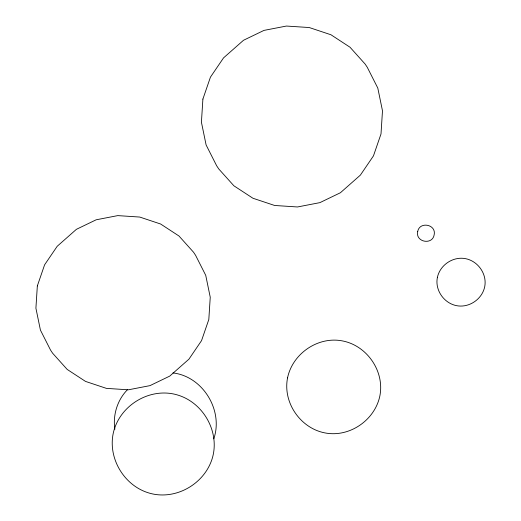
<?xml version="1.0" encoding="UTF-8"?>
<svg xmlns="http://www.w3.org/2000/svg" width="521" height="521" viewBox="0 0 521 521"><rect width="100%" height="100%" fill="white"/><g stroke="black" fill="none" stroke-linecap="round" stroke-linejoin="round"><path stroke-width="0.78" d="M213.799 438.793C223.594 410.437 202.864 376.396 172.946 372.925M127.521 389.643C117.401 399.835 112.686 415.061 114.867 429.226M417.686 231.65C415.328 242.167 432.45 245.384 434.156 234.821C436.513 224.297 419.398 221.086 417.686 231.65M37.336 285.931L35.91 308.198L40.423 330.093L50.57 350.125L52.601 353.192L67.176 369.415L85.529 381.418L106.408 388.373L128.4 389.806L149.996 385.625L169.722 376.116L188.934 359.164L201.549 340.617L208.817 319.497L210.243 297.224L205.73 275.329L195.583 255.303L193.552 252.236L178.977 236.006L160.624 224.01L139.739 217.055L117.753 215.616L96.157 219.797L76.424 229.312L57.219 246.264L44.604 264.805L37.336 285.931M202.897 99.081L201.419 122.207L206.108 144.949L216.645 165.756L218.748 168.941L233.89 185.789L252.952 198.254L274.645 205.476L297.478 206.967L319.907 202.63L340.402 192.75L360.356 175.141L373.459 155.883L381.007 133.943L382.486 110.81L377.797 88.069L367.259 67.268L365.149 64.083L350.014 47.229L330.952 34.764L309.259 27.541L286.42 26.05L263.991 30.394L243.502 40.273L223.548 57.877L210.445 77.134L202.897 99.081M287.553 377.881C282.656 402.433 300.291 428.106 324.759 432.873C349.272 437.816 374.853 420.284 379.861 395.947C384.758 371.401 367.123 345.723 342.655 340.955C318.142 336.019 292.561 353.544 287.553 377.881M437.366 277.524C434.82 290.119 443.957 303.176 456.455 305.645C469.004 308.165 482.14 299.269 484.699 286.784C487.246 274.189 478.109 261.132 465.611 258.67C453.062 256.143 439.926 265.039 437.366 277.524M114.64 428.19C105.887 454.11 121.842 484.113 147.573 492.566C173.532 501.261 203.125 485.403 211.813 459.782C220.572 433.869 204.616 403.86 178.879 395.413C152.92 386.712 123.327 402.57 114.64 428.19"/></g></svg>
